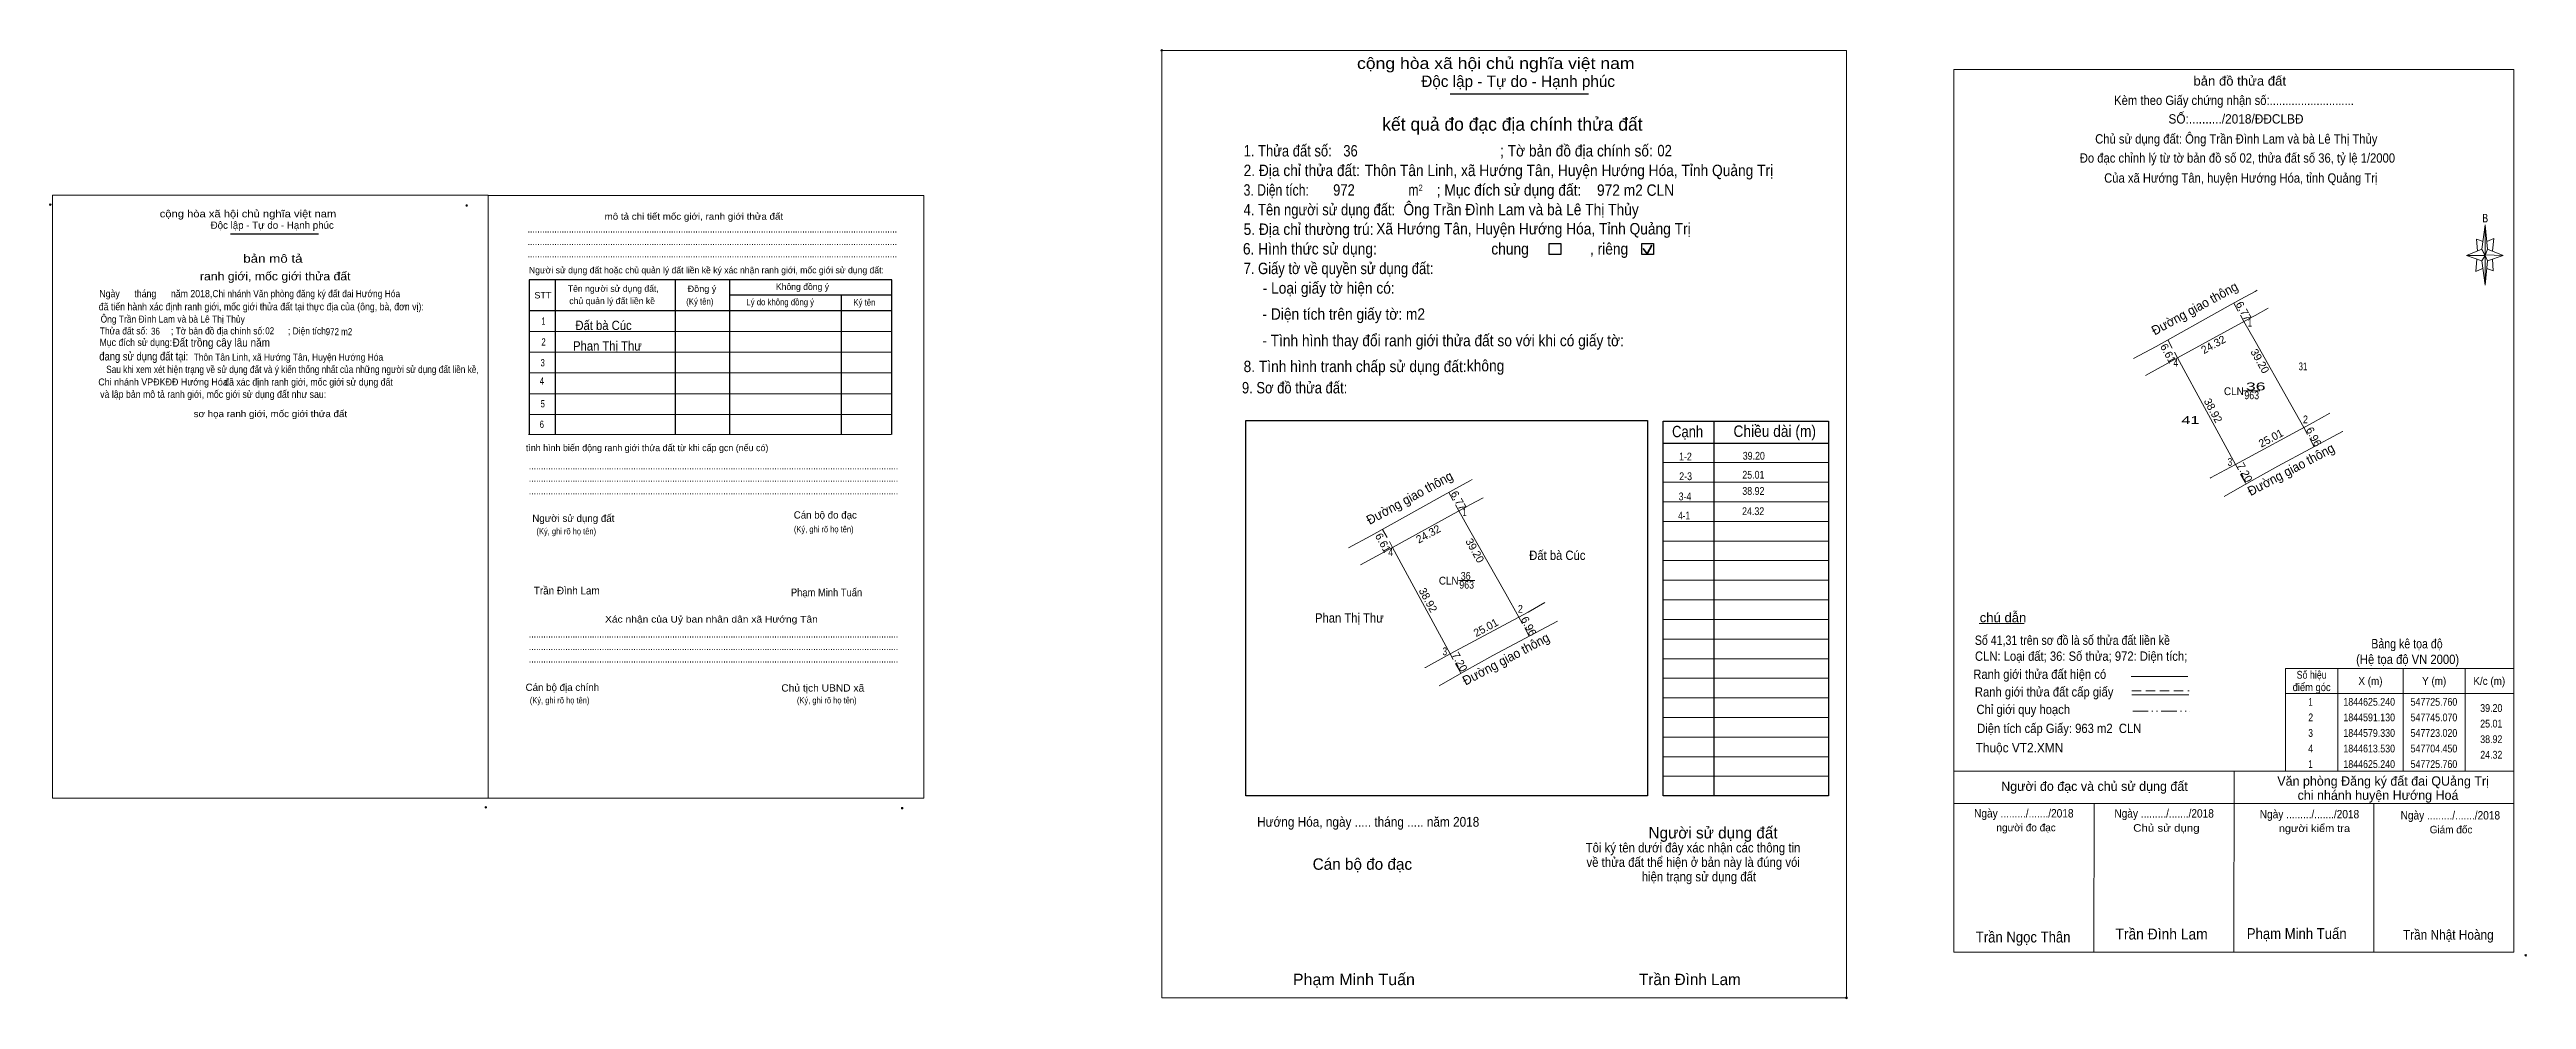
# Model space of a CAD drawing. Header units: metres. Extents: x 547020 to 547817, y 1844407 to 1844713.
import ezdxf
from ezdxf.enums import TextEntityAlignment as Align

# ---------------------------------------------------------------- set-up
doc = ezdxf.new("R2010")
doc.units = ezdxf.units.M
doc.header["$PDMODE"] = 32
doc.header["$PDSIZE"] = 0.5
doc.linetypes.add('DASH_DOUBLE_DOT', pattern=[9.2, 5, -1.2, 0.3, -1.2, 0.3, -1.2])
doc.linetypes.add('MEDIUM_DASHED', pattern=[4.5, 3, -1.5])
for name, color, linetype, lineweight in [('15', 7, 'Continuous', 13), ('2', 7, 'Continuous', 13), ('3', 7, 'Continuous', 13), ('63', 7, 'Continuous', 13)]:
    doc.layers.add(name, color=color, linetype=linetype, lineweight=lineweight)

msp = doc.modelspace()

# ---------------------------------------------------------------- linework, layer by layer
at = {"layer": '15'}
for p, q in [((547704.45, 1844613.53), (547723.02, 1844579.33)), ((547452.09, 1844552.66), (547470.66, 1844518.46))]:
    msp.add_line(p, q, dxfattribs=at)
at = {"layer": '2', "linetype": 'MEDIUM_DASHED'}
for p, q in [((547722.5, 1844631.17), (547725.76, 1844625.24)), ((547701.27, 1844619.32), (547704.45, 1844613.53)), ((547748.36, 1844585), (547745.07, 1844591.13)), ((547726.14, 1844573.6), (547723.02, 1844579.33)), ((547726.45, 1844573.01), (547726.13, 1844573.6)), ((547470.14, 1844570.3), (547473.4, 1844564.37)), ((547448.91, 1844558.45), (547452.09, 1844552.66)), ((547496, 1844524.13), (547492.71, 1844530.26)), ((547473.78, 1844512.73), (547470.66, 1844518.46)), ((547474.09, 1844512.14), (547473.77, 1844512.73))]:
    msp.add_line(p, q, dxfattribs=at)
at = {"layer": '2'}
for p, q in [((547729.35, 1844634.92), (547724.78, 1844632.42)), ((547730.07, 1844635.31), (547729.35, 1844634.92)), ((547733.61, 1844629.49), (547729.35, 1844627.2)), ((547725.76, 1844625.24), (547729.35, 1844618.9)), ((547697.52, 1844617.23), (547690.32, 1844613.36)), ((547729.35, 1844618.9), (547740.85, 1844598.59)), ((547740.85, 1844598.59), (547745.07, 1844591.13)), ((547757.45, 1844589.84), (547736.65, 1844578.78)), ((547757.51, 1844589.87), (547757.49, 1844589.86)), ((547476.99, 1844574.05), (547472.42, 1844571.55)), ((547477.71, 1844574.44), (547476.99, 1844574.05)), ((547715.02, 1844574.98), (547714.87, 1844574.9)), ((547727.5, 1844573.6), (547719.45, 1844569.05)), ((547736.65, 1844578.78), (547727.5, 1844573.6)), ((547481.25, 1844568.62), (547476.99, 1844566.33)), ((547473.4, 1844564.37), (547476.99, 1844558.03)), ((547476.99, 1844558.03), (547488.49, 1844537.72)), ((547445.16, 1844556.36), (547437.96, 1844552.49)), ((547488.49, 1844537.72), (547492.71, 1844530.26)), ((547505.09, 1844528.97), (547484.29, 1844517.91)), ((547505.15, 1844529), (547505.13, 1844528.99)), ((547484.29, 1844517.91), (547475.14, 1844512.73)), ((547462.66, 1844514.11), (547462.51, 1844514.03)), ((547475.14, 1844512.73), (547467.09, 1844508.18))]:
    msp.add_line(p, q, dxfattribs=at)
for points in [[(547724.78, 1844632.42), (547719.72, 1844629.65), (547697.52, 1844617.23)], [(547729.35, 1844627.2), (547728.56, 1844626.78), (547704.45, 1844613.53), (547694.14, 1844607.88)], [(547725.62, 1844602.91), (547726.81, 1844602.91), (547730.89, 1844602.91)], [(547753.39, 1844595.78), (547748.07, 1844592.74), (547723.02, 1844579.33), (547715.02, 1844574.98)], [(547476.99, 1844566.33), (547476.2, 1844565.91), (547452.09, 1844552.66), (547441.78, 1844547.01)], [(547472.42, 1844571.55), (547467.36, 1844568.78), (547445.16, 1844556.36)], [(547473.26, 1844542.04), (547474.45, 1844542.04), (547478.53, 1844542.04)], [(547501.03, 1844534.91), (547495.71, 1844531.87), (547470.66, 1844518.46), (547462.66, 1844514.11)]]:
    msp.add_lwpolyline(points, dxfattribs=at)
at = {"layer": '3'}
for p, q in [((547632.54, 1844422.61), (547632.54, 1844706.21)), ((547802.28, 1844648.49), (547803.28, 1844656.29)), ((547802.28, 1844644.69), (547797.28, 1844646.49)), ((547804.08, 1844644.69), (547803.28, 1844636.89)), ((547804.08, 1844648.49), (547809.08, 1844646.49)), ((547805.68, 1844645.29), (547805.88, 1844641.49)), ((547805.88, 1844641.49), (547803.88, 1844642.29)), ((547174.53, 1844622.04), (547291.19, 1844622.04)), ((547174.53, 1844615.37), (547291.19, 1844615.37)), ((547174.53, 1844608.69), (547291.19, 1844608.69)), ((547174.53, 1844602.01), (547291.19, 1844602.01)), ((547174.33, 1844588.88), (547290.98, 1844588.88)), ((547174.53, 1844595.34), (547291.19, 1844595.34)), ((547539.05, 1844579.88), (547592.28, 1844579.88)), ((547539.05, 1844573.59), (547592.28, 1844573.59)), ((547539.05, 1844567.29), (547592.28, 1844567.29)), ((547539.05, 1844560.99), (547592.28, 1844560.99)), ((547539.05, 1844554.69), (547592.28, 1844554.69)), ((547539.05, 1844548.39), (547592.28, 1844548.39)), ((547539.05, 1844542.09), (547592.28, 1844542.09)), ((547539.05, 1844535.79), (547592.28, 1844535.79)), ((547539.05, 1844529.5), (547592.28, 1844529.5)), ((547640.63, 1844528.22), (547655.11, 1844528.22)), ((547539.05, 1844523.2), (547592.28, 1844523.2)), ((547539.05, 1844516.9), (547592.28, 1844516.9)), ((547539.05, 1844510.6), (547592.28, 1844510.6)), ((547689.47, 1844511.14), (547707.75, 1844511.14)), ((547539.05, 1844504.3), (547592.28, 1844504.3)), ((547689.75, 1844505.28), (547708.03, 1844505.28)), ((547539.05, 1844498), (547592.28, 1844498)), ((547539.05, 1844491.7), (547592.28, 1844491.7)), ((547539.05, 1844485.41), (547592.28, 1844485.41)), ((547539.05, 1844479.11), (547592.28, 1844479.11)), ((547632.54, 1844480.73), (547812.54, 1844480.73)), ((547722.54, 1844422.53), (547722.58, 1844480.73)), ((547632.54, 1844470.41), (547812.54, 1844470.41)), ((547677.54, 1844422.57), (547677.58, 1844470.39)), ((547767.54, 1844422.49), (547767.58, 1844470.31)), ((547812.54, 1844422.61), (547632.54, 1844422.61))]:
    msp.add_line(p, q, dxfattribs=at)
at = {"layer": '3', "lineweight": 25}
for p, q in [((547470.61, 1844698.4), (547515.12, 1844698.4)), ((547078.54, 1844653.37), (547106.85, 1844653.37)), ((547182.92, 1844638.6), (547182.92, 1844588.88)), ((547221.54, 1844638.4), (547221.54, 1844588.88)), ((547238.97, 1844638.4), (547238.97, 1844588.88)), ((547174.53, 1844628.72), (547291.19, 1844628.72)), ((547238.97, 1844633.8), (547291.19, 1844633.8)), ((547274.83, 1844633.8), (547274.83, 1844588.88)), ((547555.33, 1844593.22), (547555.33, 1844472.81)), ((547539.05, 1844586.18), (547592.28, 1844586.18))]:
    msp.add_line(p, q, dxfattribs=at)
at = {"layer": '3', "lineweight": 35}
for p, q in [((547532.69, 1844648.65), (547533.94, 1844647.02)), ((547533.94, 1844647.02), (547535.47, 1844649.75))]:
    msp.add_line(p, q, dxfattribs=at)
at = {"layer": '3', "linetype": 'MEDIUM_DASHED'}
msp.add_line((547689.75, 1844506.52), (547708.15, 1844506.52), dxfattribs=at)
at = {"layer": '3', "linetype": 'DASH_DOUBLE_DOT'}
msp.add_line((547690.01, 1844500.02), (547708.41, 1844500.02), dxfattribs=at)
at = {"layer": '3'}
for points in [[(547377.91, 1844712.36), (547598.01, 1844712.36), (547598.01, 1844407.93), (547377.91, 1844407.93)], [(547021.39, 1844665.78), (547161.39, 1844665.78), (547161.39, 1844472.13), (547021.39, 1844472.13)], [(547161.4, 1844665.77), (547301.4, 1844665.77), (547301.4, 1844472.13), (547161.4, 1844472.13)], [(547161.4, 1844665.77), (547301.4, 1844665.77), (547301.4, 1844472.13), (547161.4, 1844472.13)], [(547803.28, 1844656.29), (547804.08, 1844648.49), (547803.28, 1844646.49)], [(547803.28, 1844646.49), (547797.28, 1844646.49), (547802.28, 1844648.49), (547804.08, 1844644.69), (547809.08, 1844646.49), (547803.28, 1844646.69)], [(547803.28, 1844646.49), (547803.28, 1844636.89), (547802.28, 1844644.69)]]:
    msp.add_lwpolyline(points, close=True, dxfattribs=at)
for points in [[(547632.54, 1844706.21), (547812.54, 1844706.21), (547812.54, 1844422.61)], [(547803.28, 1844646.49), (547802.28, 1844648.49), (547797.28, 1844646.49)], [(547800.68, 1844645.29), (547800.28, 1844641.29), (547802.48, 1844642.29)], [(547802.68, 1844650.89), (547800.48, 1844651.69), (547800.88, 1844647.89)], [(547803.28, 1844646.49), (547804.08, 1844644.69), (547809.08, 1844646.49)], [(547803.88, 1844650.89), (547806.08, 1844651.89), (547805.68, 1844647.89)]]:
    msp.add_lwpolyline(points, dxfattribs=at)
at = {"layer": '3', "lineweight": 25}
for points in [[(547502.46, 1844650.27), (547506.24, 1844650.27), (547506.24, 1844646.75), (547502.46, 1844646.75)], [(547532.2, 1844650.27), (547535.98, 1844650.27), (547535.98, 1844646.75), (547532.2, 1844646.75)], [(547404.9, 1844593.43), (547534.02, 1844593.43), (547534.02, 1844472.81), (547404.9, 1844472.81)], [(547539.05, 1844593.22), (547592.28, 1844593.22), (547592.28, 1844472.81), (547539.05, 1844472.81)]]:
    msp.add_lwpolyline(points, close=True, dxfattribs=at)
msp.add_lwpolyline([(547291.19, 1844588.88), (547291.19, 1844638.6), (547174.53, 1844638.6), (547174.53, 1844588.88)], dxfattribs=at)
at = {"layer": '3'}
for p in [(547377.91, 1844712.36), (547020.64, 1844662.79), (547154.48, 1844662.51), (547160.64, 1844469.15), (547294.48, 1844468.87), (547816.34, 1844421.61), (547598.01, 1844407.93)]:
    msp.add_point(p, dxfattribs=at)
at = {"layer": '63'}
for p, q in [((547755.94, 1844513.73), (547755.94, 1844480.73)), ((547776.94, 1844513.73), (547776.94, 1844480.73)), ((547796.94, 1844513.73), (547796.94, 1844480.73)), ((547739.14, 1844505.73), (547812.54, 1844505.73))]:
    msp.add_line(p, q, dxfattribs=at)
msp.add_lwpolyline([(547739.14, 1844513.73), (547812.54, 1844513.73), (547812.54, 1844480.73), (547739.14, 1844480.73)], close=True, dxfattribs=at)

# ---------------------------------------------------------------- texts
at = {"layer": '2', "width": 0.95}
for rotation, p in [(28.708, (547710.654, 1844628.141)), (27.988, (547741.601, 1844576.354)), (28.708, (547458.294, 1844567.271)), (27.988, (547489.241, 1844515.484))]:
    msp.add_text('Đường giao thông', height=3, rotation=rotation, dxfattribs=at).set_placement(p, align=Align.CENTER)
at = {"layer": '2'}
for s, rotation, p in [('6.77', 298.8, (547724.595, 1844627.962)), ('6.61', 298.777, (547700.299, 1844614.392)), ('6.96', 298.223, (547747.134, 1844587.616)), ('7.20', 298.56, (547724.92, 1844576.153)), ('6.77', 298.8, (547472.235, 1844567.092)), ('6.61', 298.777, (547447.939, 1844553.522)), ('6.96', 298.223, (547494.777, 1844526.741)), ('7.20', 298.56, (547472.562, 1844515.278))]:
    msp.add_text(s, height=2.5, rotation=rotation, dxfattribs=at).set_placement(p, align=Align.CENTER)
for s, height, width, p in [('36', 2.5, 1.7, (547729.56, 1844603.13)), ('31', 2.5, 0.75, (547744.735, 1844609.56)), ('41', 2.5, 1.55, (547708.56, 1844592.32)), ('Đất bà Cúc', 3, 0.9, (547505.065, 1844548.62)), ('36', 2.5, 0.85, (547475.62, 1844542.26)), ('Phan Thị Thư', 3, 0.9, (547438.22, 1844528.5))]:
    msp.add_text(s, height=height, dxfattribs=dict(at, width=width)).set_placement(p, align=Align.CENTER)
at = {"layer": '2', "width": 0.95}
for p in [(547725.7, 1844601.59), (547473.34, 1844540.72)]:
    msp.add_text('CLN', height=2.5, dxfattribs=at).set_placement(p, align=Align.RIGHT)
at = {"layer": '3'}
for s, height, width, p in [('cộng hòa xã hội chủ nghĩa việt nam', 3.674, 1.15, (547440.68, 1844706.38)), ('2. Địa chỉ thửa đất:', 3.674, 0.9, (547404.22, 1844671.95)), ('1. Thửa đất số:', 3.674, 0.85, (547404.22, 1844678.25)), ('36', 3.67, 0.85, (547436.27, 1844678.25)), ('Thôn Tân Linh, xã Hướng Tân, Huyện Hướng Hóa, Tỉnh Quảng Trị', 3.67, 0.9, (547443.17, 1844671.95)), ('; Tờ bản đồ địa chính số:', 3.674, 0.9, (547486.65, 1844678.25)), ('02', 3.67, 0.85, (547537.23, 1844678.3)), ('3. Diện tích:', 3.674, 0.8, (547404.22, 1844665.66)), ('972', 3.67, 0.85, (547433, 1844665.67)), ('m', 3.674, 0.8, (547457.18, 1844665.66)), ('2', 2.099, 0.8, (547460.49, 1844667.12)), ('; Mục đích sử dụng đất:', 3.674, 0.9, (547466.29, 1844665.66)), ('972 m2 CLN', 3.67, 0.9, (547517.81, 1844665.62)), ('cộng hòa xã hội chủ nghĩa việt nam', 2.337, 1.15, (547055.81, 1844658.69)), ('4. Tên người sử dụng đất:', 3.674, 0.85, (547404.22, 1844659.35)), ('Ông Trần Đình Lam và bà Lê Thị Thủy', 3.67, 0.9, (547455.61, 1844659.37)), ('........................................................................................................................................................', 2.337, 0.9, (547174.05, 1844653.81)), ('5. Địa chỉ thường trú:', 3.674, 0.9, (547404.22, 1844653.05)), ('Xã Hướng Tân, Huyện Hướng Hóa, Tỉnh Quảng Trị', 3.67, 0.9, (547446.85, 1844653.21)), ('........................................................................................................................................................', 2.337, 0.9, (547174.05, 1844649.81)), ('........................................................................................................................................................', 2.337, 0.9, (547174.05, 1844645.8)), ('6. Hình thức sử dụng:', 3.674, 0.9, (547404, 1844646.76)), ('7. Giấy tờ về quyền sử dụng đất:', 3.674, 0.85, (547404.22, 1844640.46)), ('chung                , riêng', 3.674, 0.9, (547483.85, 1844646.76)), ('Đồng ý', 2.07, 1.05, (547225.51, 1844634.7)), ('     - Loại giấy tờ hiện có:', 3.67, 0.9, (547404.22, 1844634.17)), (' đã tiến hành xác định ranh giới, mốc giới thửa đất tại thực địa của (ông, bà, đơn vị):', 2.34, 0.9, (547035.43, 1844628.84)), ('Ngày      tháng      năm 2018,', 2.34, 0.9, (547036.39, 1844633.02)), ('Chi nhánh Văn phòng đăng ký đất đai Hướng Hóa', 2.25, 0.9, (547072.75, 1844633.05)), ('STT', 2.07, 1.05, (547176.24, 1844632.64)), ('(Ký tên)', 2.07, 0.9, (547225.06, 1844630.65)), ('Lý do không đồng ý', 2.07, 0.9, (547244.4, 1844630.44)), ('Ký tên', 2.07, 0.9, (547278.79, 1844630.35)), ('- Diện tích trên giấy tờ: m2', 3.67, 0.9, (547410.3, 1844625.8)), ('Thửa đất số:          ; Tờ bản đồ địa chính số:          ; Diện tích:', 2.25, 0.9, (547036.54, 1844621.08)), ('Ông Trần Đình Lam và bà Lê Thị Thủy', 2.25, 0.9, (547036.8, 1844624.88)), ('36', 2.25, 0.85, (547053.02, 1844620.99)), ('02', 2.25, 0.85, (547089.74, 1844621.14)), ('972 m2', 2.25, 0.85, (547109.16, 1844620.84)), ('     - Tình hình thay đổi ranh giới thửa đất so với khi có giấy tờ:', 3.67, 0.9, (547404.08, 1844617.29)), ('đang sử dụng đất tại:', 2.66, 0.85, (547036.38, 1844612.72)), ('Mục đích sử dụng:', 2.34, 0.9, (547036.45, 1844617.37)), ('Đất trồng cây lâu năm ', 2.66, 0.9, (547059.92, 1844617.16)), ('Thôn Tân Linh, xã Hướng Tân, Huyện Hướng Hóa', 2.25, 0.9, (547066.72, 1844612.65)), ('8. Tình hình tranh chấp sử dụng đất: ', 3.67, 0.9, (547404.22, 1844608.97)), ('không', 3.674, 0.9, (547475.98, 1844609.23)), ('Chi nhánh VPĐKĐĐ Hướng Hóa', 2.25, 0.95, (547036.07, 1844604.68)), ('Sau khi xem xét hiện trạng về sử dụng đất và ý kiến thống nhất của những người sử dụng đất liền kề,', 2.337, 0.85, (547038.59, 1844608.68)), ('đã xác định ranh giới, mốc giới sử dụng đất', 2.33, 0.9, (547076.54, 1844604.63)), ('9. Sơ đồ thửa đất:', 3.674, 0.85, (547403.68, 1844602.13)), (' và lập bản mô tả ranh giới, mốc giới sử dụng đất như sau:', 2.337, 0.9, (547035.88, 1844600.7)), ('Cạnh', 3.674, 0.85, (547541.95, 1844588.04)), ('Chiều dài (m)', 3.674, 0.9, (547561.68, 1844588.17)), ('........................................................................................................................................................', 2.337, 0.9, (547174.44, 1844577.72)), ('........................................................................................................................................................', 2.337, 0.9, (547174.44, 1844573.72)), ('........................................................................................................................................................', 2.337, 0.9, (547174.44, 1844569.71)), ('(Ký, ghi rõ họ tên)', 2.003, 0.9, (547176.91, 1844556.84)), ('(Ký, ghi rõ họ tên)', 2.003, 0.9, (547259.68, 1844557.5)), ('Trần Đình Lam', 2.5, 0.95, (547176.06, 1844537.53)), ('Phạm Minh Tuấn', 2.5, 0.9, (547258.7, 1844536.94)), ('........................................................................................................................................................', 2.337, 0.9, (547174.44, 1844523.67)), ('........................................................................................................................................................', 2.337, 0.9, (547174.44, 1844519.67)), ('Số 41,31 trên sơ đồ là số thửa đất liền kề', 3, 0.85, (547639.27, 1844521.33)), ('CLN: Loại đất; 36: Số thửa; 972: Diện tích;', 3, 0.9, (547639.31, 1844516.21)), ('........................................................................................................................................................', 2.337, 0.9, (547174.44, 1844515.66)), ('Chủ tịch UBND xã', 2.34, 1.05, (547255.62, 1844506.33)), ('(Ký, ghi rõ họ tên)', 2.003, 0.9, (547174.77, 1844502.53)), ('(Ký, ghi rõ họ tên)', 2.003, 0.9, (547260.64, 1844502.53)), ('Diện tích cấp Giấy: 963 m2  CLN', 3, 0.9, (547640.01, 1844493.01)), ('Thuộc VT2.XMN', 3, 0.95, (547639.53, 1844486.79)), ('Hướng Hóa, ngày ..... tháng ..... năm 2018', 3.15, 0.9, (547408.57, 1844462.9)), ('Phạm Minh Tuấn', 3.67, 1.05, (547420.06, 1844412))]:
    msp.add_text(s, height=height, dxfattribs=dict(at, width=width)).set_placement(p)
for s, height, p in [('Độc lập - Tự do - Hạnh phúc', 3.674, (547461.33, 1844700.59)), ('Độc lập - Tự do - Hạnh phúc', 2.337, (547072.17, 1844655.02)), ('Người sử dụng đất hoặc chủ quản lý đất liền kề ký xác nhận ranh giới, mốc giới sử dụng đất:', 2.07, (547174.5, 1844640.71)), ('Tên người sử dụng đất,', 2.07, (547187, 1844634.77)), ('Không đồng ý', 2.07, (547253.88, 1844635.38)), ('chủ quản lý đất liền kề', 2.07, (547187.47, 1844630.82)), ('tình hình biến động ranh giới thửa đất từ khi cấp gcn (nếu có)', 2.136, (547173.51, 1844583.58)), ('Người sử dụng đất', 2.337, (547175.57, 1844560.85)), ('Cán bộ đo đạc', 2.332, (547259.61, 1844561.92)), ('Cán bộ địa chính', 2.337, (547173.42, 1844506.53)), ('Người sử dụng đất', 3.674, (547534.39, 1844459.13)), ('Cán bộ đo đạc', 3.674, (547426.42, 1844449.07)), ('Trần Đình Lam', 3.67, (547531.31, 1844412.01))]:
    msp.add_text(s, height=height, dxfattribs=at).set_placement(p)
for s, height, width, p in [('bản đồ thửa đất', 3, 1.05, (547724.42, 1844701.03)), ('Kèm theo Giấy chứng nhận số:...........................', 3, 0.9, (547722.58, 1844694.81)), ('SỐ:........../2018/ĐĐCLBĐ', 3, 0.95, (547723.215, 1844688.83)), ('Chủ sử dụng đất: Ông Trần Đình Lam và bà Lê Thị Thủy', 3, 0.9, (547723.315, 1844682.41)), ('Đo đạc chỉnh lý từ tờ bản đồ số 02, thửa đất số 36, tỷ lệ 1/2000 ', 3, 0.9, (547724.18, 1844676.27)), ('Của xã Hướng Tân, huyện Hướng Hóa, tỉnh Quảng Trị', 3, 0.9, (547724.775, 1844669.85)), ('mô tả chi tiết mốc giới, ranh giới thửa đất', 2.136, 1.1, (547227.51, 1844657.94)), ('B', 2.755, 0.75, (547803.34, 1844657.07)), ('bản mô tả', 2.671, 1.2, (547092.19, 1844644.13)), ('ranh giới, mốc giới thửa đất', 2.671, 1.1, (547092.945, 1844638.45)), ('1', 2.337, 0.65, (547179.16, 1844624.19)), ('Đất bà Cúc', 3, 0.9, (547198.475, 1844622.49)), ('3', 2.337, 0.75, (547178.915, 1844610.82)), ('2', 2.337, 0.8, (547179.185, 1844617.51)), ('Phan Thị Thư', 3, 0.9, (547199.72, 1844615.9)), ('4', 2.337, 0.8, (547178.66, 1844604.98)), ('sơ họa ranh giới, mốc giới thửa đất', 2.136, 1.1, (547091.38, 1844594.51)), ('5', 2.337, 0.75, (547178.935, 1844597.65)), ('6', 2.337, 0.8, (547178.625, 1844591.04)), ('1-2', 2.5, 0.85, (547546.245, 1844580.61)), ('2-3', 2.5, 0.85, (547546.305, 1844574.26)), ('3-4', 2.5, 0.85, (547546.1, 1844567.78)), ('4-1', 2.5, 0.8, (547545.83, 1844561.64)), ('Xác nhận của Uỷ ban nhân dân xã Hướng Tân', 2.14, 1.15, (547233.155, 1844528.51)), ('chú dẫn', 3, 1.05, (547648.325, 1844528.59)), ('(Hệ tọa độ VN 2000)', 3, 0.9, (547778.39, 1844515.19)), ('Bảng kê tọa độ', 3, 0.85, (547778.185, 1844520.21)), ('Ranh giới thửa đất hiện có ', 3, 0.9, (547660.635, 1844510.41)), ('Ranh giới thửa đất cấp giấy', 3, 0.9, (547661.555, 1844504.73)), ('Chỉ giới quy hoạch', 3, 0.9, (547654.835, 1844499.09)), ('Ngày ........./......./2018', 2.7, 0.9, (547655.02, 1844465.87)), ('Ngày ........./......./2018', 2.7, 0.9, (547700.12, 1844465.83)), ('Chủ sử dụng', 2.4, 1.15, (547700.85, 1844461.31)), ('Ngày ........./......./2018', 2.7, 0.9, (547746.84, 1844465.59)), ('người kiểm tra', 2.4, 1.1, (547748.44, 1844461.19)), ('Ngày ........./......./2018', 2.7, 0.9, (547792.12, 1844465.23)), ('Tôi ký tên dưới đây xác nhận các thông tin', 3.035, 0.9, (547548.68, 1844454.65)), ('về thửa đất thể hiện ở bản này là đúng vói', 3.035, 0.9, (547548.735, 1844450)), ('hiện trạng sử dụng đất', 3.035, 0.9, (547550.575, 1844445.35)), ('Trần Ngọc Thân', 3.5, 0.9, (547654.795, 1844425.71)), ('Trần Đình Lam', 3.5, 0.95, (547699.3, 1844426.67)), ('Phạm Minh Tuấn', 3.5, 0.9, (547742.745, 1844426.82)), ('Trần Nhật Hoàng', 3.16, 0.9, (547791.47, 1844426.61))]:
    msp.add_text(s, height=height, dxfattribs=dict(at, width=width)).set_placement(p, align=Align.CENTER)
for s, height, p in [('kết quả đo đạc địa chính thửa đất', 4.199, (547490.635, 1844686.54)), ('Người đo đạc và chủ sử dụng đất', 3, (547677.725, 1844474.41)), (' Văn phòng Đăng ký đất đai QUảng Trị', 3, (547769.945, 1844476.09)), ('chi nhánh huyện Hướng Hoá', 3, (547768.875, 1844471.55)), ('người đo đạc', 2.4, (547655.755, 1844461.45)), ('Giám đốc', 2.4, (547792.35, 1844460.79)), ('.', 1.05, (547597.993, 1844407.41))]:
    msp.add_text(s, height=height, dxfattribs=at).set_placement(p, align=Align.CENTER)
at = {"layer": '3', "width": 0.85}
for s, p in [('39.20', (547571.78, 1844580.84)), ('25.01', (547571.64, 1844574.74)), ('24.32', (547571.57, 1844563.04)), ('38.92', (547571.64, 1844569.54))]:
    msp.add_text(s, height=2.5, dxfattribs=at).set_placement(p, align=Align.RIGHT)
at = {"layer": '63'}
for s, rotation, p in [('24.32', 28.789, (547716.538, 1844616.726)), ('39.20', 299.515, (547729.827, 1844611.906)), ('38.92', 298.501, (547714.774, 1844596.016)), ('25.01', 28.153, (547735.035, 1844586.651)), ('24.32', 28.789, (547464.178, 1844555.856)), ('39.20', 299.515, (547477.467, 1844551.036)), ('38.92', 298.501, (547462.412, 1844535.151)), ('25.01', 28.153, (547482.675, 1844525.781))]:
    msp.add_text(s, height=2.5, rotation=rotation, dxfattribs=at).set_placement(p, align=Align.CENTER)
for s, width, p in [(' 1', 0.75, (547728.34, 1844623.6)), (' 4', 0.85, (547704.66, 1844610.72)), (' 2', 0.85, (547746.34, 1844592.52)), (' 3', 0.8, (547722, 1844578.87)), (' 1', 0.75, (547475.98, 1844562.73)), (' 4', 0.85, (547452.3, 1844549.85)), (' 2', 0.85, (547493.98, 1844531.65)), (' 3', 0.8, (547469.64, 1844518)), ('39.20', 0.85, (547808.84, 1844499.78)), ('25.01', 0.85, (547808.84, 1844494.78)), ('38.92', 0.85, (547808.84, 1844489.78)), ('24.32', 0.85, (547808.84, 1844484.78))]:
    msp.add_text(s, height=2.5, dxfattribs=dict(at, width=width)).set_placement(p, align=Align.RIGHT)
for s, width, p in [('963', 0.85, (547728.28, 1844600.27)), ('963', 0.85, (547475.92, 1844539.4)), ('điểm góc', 0.9, (547747.54, 1844506.48)), ('Số hiệu', 0.85, (547747.54, 1844510.48)), ('X (m)', 0.95, (547766.44, 1844508.48)), ('Y (m)', 0.95, (547786.935, 1844508.48)), ('K/c (m)', 0.95, (547804.64, 1844508.48)), (' 1', 0.75, (547746.835, 1844501.78)), ('1844625.240', 0.85, (547766.04, 1844501.78)), ('547725.760', 0.85, (547786.845, 1844501.78)), (' 3', 0.8, (547746.84, 1844491.78)), (' 2', 0.85, (547746.84, 1844496.78)), ('1844591.130', 0.85, (547766.04, 1844496.78)), ('1844579.330', 0.85, (547766.04, 1844491.78)), ('547745.070', 0.85, (547786.845, 1844496.78)), ('547723.020', 0.85, (547786.845, 1844491.78)), (' 4', 0.85, (547746.835, 1844486.78)), ('1844613.530', 0.85, (547766.04, 1844486.78)), ('547704.450', 0.85, (547786.845, 1844486.78)), (' 1', 0.75, (547746.835, 1844481.78)), ('1844625.240', 0.85, (547766.04, 1844481.78)), ('547725.760', 0.85, (547786.845, 1844481.78))]:
    msp.add_text(s, height=2.5, dxfattribs=dict(at, width=width)).set_placement(p, align=Align.CENTER)

doc.saveas('drawing.dxf')
